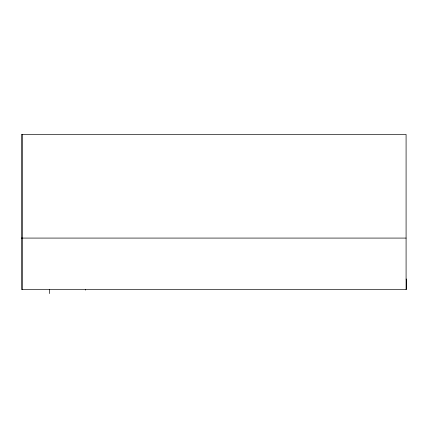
<?xml version="1.0" encoding="UTF-8"?>
<svg xmlns="http://www.w3.org/2000/svg" width="428" height="428" viewBox="0 0 428 428"><rect width="100%" height="100%" fill="white"/><g stroke="black" fill="none" stroke-linecap="round" stroke-linejoin="round"><path stroke-width="0.64" d="M21.4 238.08L406.086 238.08M406.086 279.115L406.6 279.115L406.6 289.371L21.4 289.371L21.4 134.419L406.086 134.419L406.086 289.371M85.514 289.371L85.514 290.136M49.611 289.371L49.611 293.581M22.582 134.419L22.582 289.371"/></g></svg>
